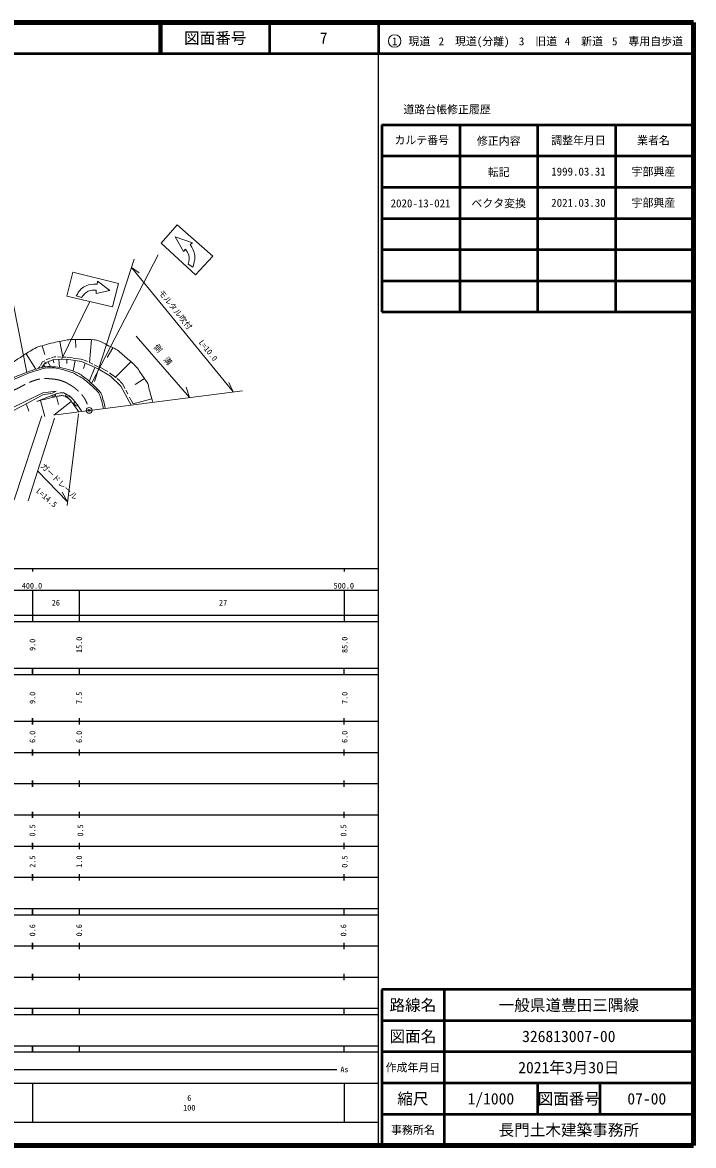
# Model space of a CAD drawing. Units: millimetres, scale not verified. Extents: x 40000 to 680000, y 20000 to 380000.
# Drawn here: x 464788 to 680000, y 20000 to 380000 of the extents above; entities that cross this region are included whole.
import ezdxf
from ezdxf.enums import TextEntityAlignment as Align

# ---------------------------------------------------------------- set-up
doc = ezdxf.new("R2010")
doc.units = ezdxf.units.MM
doc.header["$LTSCALE"] = 1000
doc.header["$PDMODE"] = 32
doc.header["$PDSIZE"] = 500
doc.linetypes.add('CHAIN', pattern=[18.5, 12, -1.5, 3.5, -1.5])
for name, color, linetype, lineweight in [('M-BMK', 2, 'CHAIN', 13), ('M-TTL', 2, 'Continuous', 140), ('M-TTL-BAND', 7, 'Continuous', 25), ('M-TTL-FRAM', 2, 'Continuous', 50), ('M-TTL-LINE', 7, 'Continuous', 50), ('M-TTL-TXT', 7, 'Continuous', 13), ('M-WORK', 1, 'Continuous', 13)]:
    doc.layers.add(name, color=color, linetype=linetype, lineweight=lineweight)
doc.layers.add('M-OTRS', color=6, linetype='Continuous')
doc.styles.add('ＭＳ ゴシック', font='')
doc.styles.get('ＭＳ ゴシック').set_extended_font_data('MS Gothic')

msp = doc.modelspace()

# ---------------------------------------------------------------- linework, layer by layer
at = {"layer": 'M-BMK'}
msp.add_open_spline([(407218, 272564), (408198, 272004), (408547, 271835), (409453, 271493), (410694, 271024), (411454, 270935), (412768, 270752), (414113, 270565), (414894, 270773), (416242, 270609), (417564, 270449), (418333, 270410), (419591, 269974), (420498, 269660), (420933, 269305), (421749, 268800), (422761, 268174), (423315, 267790), (424209, 267006), (424952, 266356), (425310, 265923), (425923, 265150), (426562, 264344), (426819, 263819), (427383, 262959), (427967, 262071), (428264, 261554), (428859, 260674), (429391, 259889), (429616, 259389), (430256, 258690), (431056, 257815), (431546, 257342), (432526, 256674), (433322, 256132), (433777, 255818), (434668, 255452), (436339, 254766), (437303, 254337), (439096, 254119), (440512, 253947), (441338, 253817), (442747, 254040), (444737, 254354), (445854, 254638), (447730, 255373), (448606, 255716), (449068, 255975), (449920, 256373), (452606, 257628), (454100, 258352), (456777, 259626), (459438, 260894), (460946, 261567), (463585, 262880), (464658, 263414), (465218, 263793), (466299, 264308), (466836, 264564), (467137, 264709), (467696, 264911), (468803, 265312), (469431, 265583), (470600, 265721), (472053, 265892), (472891, 265878), (474346, 265721), (475650, 265580), (476395, 265462), (477631, 265023), (478520, 264707), (478986, 264441), (479806, 263975), (480475, 263594), (480838, 263356), (481456, 262896), (482164, 262368), (482525, 262023), (483154, 261404), (483653, 260914), (483898, 260602), (484313, 260039), (485206, 258830), (485351, 258187), (485964, 256563)], degree=3, knots=[0, 0, 0, 0, 1, 1, 1, 2, 2, 2, 3, 3, 3, 4, 4, 4, 5, 5, 5, 6, 6, 6, 7, 7, 7, 8, 8, 8, 9, 9, 9, 10, 10, 10, 11, 11, 11, 12, 12, 12, 13, 13, 13, 14, 14, 14, 15, 15, 15, 16, 16, 16, 17, 17, 17, 18, 18, 18, 19, 19, 19, 20, 20, 20, 21, 21, 21, 22, 22, 22, 23, 23, 23, 24, 24, 24, 25, 25, 25, 26, 26, 26, 27, 27, 27, 28, 28, 28, 28], dxfattribs=at)
at = {"layer": 'M-OTRS'}
msp.add_point((486180, 255651), dxfattribs=at)
at = {"layer": 'M-TTL'}
for p, q in [((680000, 380000), (40000, 380000)), ((680000, 20000), (680000, 380000)), ((40000, 20000), (680000, 20000))]:
    msp.add_line(p, q, dxfattribs=at)
at = {"layer": 'M-TTL-BAND'}
for p, q in [((579000, 20000), (579000, 370000)), ((40000, 205000), (579000, 205000)), ((468000, 205000), (468000, 204000)), ((568000, 205000), (568000, 204000)), ((68000, 198000), (579000, 198000)), ((468000, 198000), (468000, 188000)), ((468000, 198000), (468000, 188000)), ((483000, 198000), (483000, 188000)), ((568000, 198000), (568000, 188000)), ((40000, 190000), (579000, 190000)), ((40000, 188000), (579000, 188000)), ((40000, 173000), (579000, 173000)), ((468000, 173000), (468000, 171000)), ((468000, 171000), (468000, 173000)), ((483000, 173000), (483000, 171000)), ((568000, 171000), (568000, 173000)), ((40000, 171000), (579000, 171000)), ((40000, 156000), (579000, 156000)), ((468000, 157000), (468000, 155000)), ((468000, 155000), (468000, 157000)), ((483000, 157000), (483000, 155000)), ((568000, 155000), (568000, 157000)), ((46000, 146000), (579000, 146000)), ((468000, 147000), (468000, 145000)), ((468000, 145000), (468000, 147000)), ((483000, 147000), (483000, 145000)), ((568000, 145000), (568000, 147000)), ((468000, 137000), (468000, 135000)), ((468000, 135000), (468000, 137000)), ((483000, 137000), (483000, 135000)), ((568000, 135000), (568000, 137000)), ((52000, 136000), (579000, 136000)), ((46000, 126000), (579000, 126000)), ((468000, 127000), (468000, 125000)), ((468000, 125000), (468000, 127000)), ((483000, 127000), (483000, 125000)), ((568000, 125000), (568000, 127000)), ((52000, 116000), (579000, 116000)), ((468000, 117000), (468000, 115000)), ((468000, 115000), (468000, 117000)), ((483000, 117000), (483000, 115000)), ((568000, 115000), (568000, 117000)), ((46000, 106000), (579000, 106000)), ((468000, 107000), (468000, 105000)), ((468000, 105000), (468000, 107000)), ((483000, 107000), (483000, 105000)), ((568000, 105000), (568000, 107000)), ((40000, 96000), (579000, 96000)), ((40000, 94000), (579000, 94000)), ((468000, 96000), (468000, 94000)), ((468000, 94000), (468000, 96000)), ((483000, 96000), (483000, 94000)), ((568000, 94000), (568000, 96000)), ((49000, 84000), (579000, 84000)), ((468000, 85000), (468000, 83000)), ((468000, 83000), (468000, 85000)), ((483000, 85000), (483000, 83000)), ((568000, 83000), (568000, 85000)), ((40000, 74000), (579000, 74000)), ((468000, 75000), (468000, 73000)), ((468000, 73000), (468000, 75000)), ((483000, 75000), (483000, 73000)), ((568000, 73000), (568000, 75000)), ((40000, 64000), (579000, 64000)), ((40000, 62000), (579000, 62000)), ((468000, 64000), (468000, 62000)), ((468000, 62000), (468000, 64000)), ((483000, 64000), (483000, 62000)), ((568000, 62000), (568000, 64000)), ((40000, 52000), (579000, 52000)), ((468000, 52000), (468000, 50000)), ((468000, 50000), (468000, 52000)), ((483000, 52000), (483000, 50000)), ((568000, 50000), (568000, 52000)), ((40000, 50000), (579000, 50000)), ((156393, 44406), (565561, 44406)), ((40000, 40000), (579000, 40000)), ((468000, 40000), (468000, 27500)), ((568000, 40000), (568000, 27500)), ((68000, 27500), (579000, 27500))]:
    msp.add_line(p, q, dxfattribs=at)
at = {"layer": 'M-TTL-FRAM'}
for p, q in [((580000, 347197), (580000, 287197)), ((580000, 347197), (680000, 347197)), ((580000, 287197), (680000, 287197)), ((680000, 70000), (580000, 70000)), ((580000, 70000), (580000, 20000))]:
    msp.add_line(p, q, dxfattribs=at)
at = {"layer": 'M-TTL-LINE'}
for p, q in [((508747, 380000), (508747, 370000)), ((509247, 380000), (509247, 370000)), ((543997, 380000), (543997, 370000)), ((579000, 380000), (579000, 370000)), ((40000, 370000), (680000, 370000)), ((605000, 347197), (605000, 287197)), ((630000, 347197), (630000, 287197)), ((655000, 347197), (655000, 287197)), ((580000, 337197), (680000, 337197)), ((580000, 327197), (680000, 327197)), ((580000, 317197), (680000, 317197)), ((580000, 307197), (680000, 307197)), ((580000, 297197), (680000, 297197)), ((600000, 70000), (600000, 20000)), ((680000, 60000), (580000, 60000)), ((680000, 50000), (580000, 50000)), ((680000, 40000), (580000, 40000)), ((630000, 40000), (630000, 30000)), ((650000, 40000), (650000, 30000)), ((680000, 30000), (580000, 30000))]:
    msp.add_line(p, q, dxfattribs=at)
at = {"layer": 'M-TTL-TXT'}
msp.add_circle((584147, 374034), 2000, dxfattribs=at)
at = {"layer": 'M-WORK'}
for p, q in [((457548, 311180), (466166, 267822)), ((519289, 309411), (518623, 308797)), ((508345, 305539), (486930, 264284)), ((500613, 304101), (487915, 264883)), ((519416, 301603), (517924, 302555)), ((499765, 301481), (532410, 261602)), ((499765, 301481), (502234, 299698)), ((482056, 292405), (483770, 291886)), ((477292, 271991), (486387, 290562)), ((476745, 277741), (477716, 272705)), ((481819, 278357), (481900, 275794)), ((486947, 278295), (486253, 271010)), ((518305, 259738), (501223, 279446)), ((465926, 273789), (469045, 268879)), ((471092, 276385), (471919, 273596)), ((493738, 275743), (491920, 272554)), ((471557, 270175), (472125, 269596)), ((472098, 270895), (472367, 270534)), ((472397, 271932), (473551, 272334)), ((472938, 271211), (473778, 269686)), ((474637, 271827), (474842, 270947)), ((476027, 272778), (477180, 272725)), ((476428, 271964), (476666, 269405)), ((477719, 272694), (478801, 272685)), ((479065, 272017), (478972, 270700)), ((479097, 272652), (480814, 272460)), ((481673, 271605), (481029, 268280)), ((481091, 272408), (482634, 272192)), ((482911, 272131), (484115, 271938)), ((484345, 271900), (485681, 271326)), ((484934, 270747), (484406, 269131)), ((486146, 271063), (487383, 270452)), ((487802, 270259), (489062, 269638)), ((499494, 271248), (494615, 266255)), ((469893, 269163), (470352, 269756)), ((488043, 269371), (486217, 264951)), ((489828, 269403), (490792, 268909)), ((490938, 268792), (492137, 268086)), ((492706, 267682), (493666, 266977)), ((493779, 266928), (494823, 266088)), ((495147, 265849), (496009, 265083)), ((496122, 264914), (496835, 264194)), ((496983, 264067), (497667, 262692)), ((503879, 265864), (500984, 263907)), ((518305, 259738), (517256, 263090)), ((532379, 261561), (531013, 264574)), ((469364, 258520), (474442, 260520)), ((535375, 261950), (475499, 254192)), ((475747, 260104), (476326, 257492)), ((497970, 262149), (498605, 260978)), ((499072, 259879), (499552, 259033)), ((506252, 259376), (500247, 257785)), ((466043, 257570), (466855, 255375)), ((470550, 258828), (471915, 253654)), ((480446, 258542), (474823, 254088)), ((470959, 253878), (462112, 226998)), ((466644, 226688), (475015, 253170)), ((482729, 254527), (479104, 225209)), ((479244, 226339), (469663, 236239)), ((479244, 226339), (477569, 229486))]:
    msp.add_line(p, q, dxfattribs=at)
for points in [[(509220, 309231), (514378, 315119), (525884, 305117), (520234, 299149)], [(479068, 292243), (480957, 299950), (495550, 296320), (493680, 288886)]]:
    msp.add_lwpolyline(points, close=True, dxfattribs=at)
for points in [[(519289, 309411), (513756, 311316), (516443, 306544), (517046, 307327)], [(488697, 296088), (488819, 297095), (492806, 294130), (488436, 293124), (488468, 294161)], [(470599, 270059), (471255, 271170), (471921, 271509)], [(470956, 269376), (472110, 270910), (474882, 271915), (478902, 272042), (483727, 271280), (489060, 268921), (493028, 266572), (496361, 263461), (499643, 257320)], [(473910, 272397), (474958, 272863), (475540, 272852)], [(430650, 253139), (432385, 251026), (436765, 249328), (442415, 249518), (449573, 251700), (456572, 254105), (465642, 258509), (471356, 261294), (475617, 261842), (474308, 261199), (471332, 260675), (465000, 257271), (460667, 254986), (455144, 252343), (443804, 249941)], [(499679, 258814), (499721, 258694), (500292, 257707)]]:
    msp.add_lwpolyline(points, dxfattribs=at)
msp.add_circle((486180, 255651), 938, dxfattribs=at)
for centre, radius, start, end in [((474657, 261034), 876, 228.61846, 355.04232), ((479448, 260698), 767, 161.77914, 316.56594), ((482222, 257966), 864, 139.86862, 295.21294)]:
    msp.add_arc(centre, radius, start, end, dxfattribs=at)
for points, knots in [([(491349, 256245), (491042, 257673), (490967, 258087), (490612, 259237), (490360, 260052), (490346, 260575), (489898, 261301), (489575, 261823), (489249, 262006), (488819, 262443), (488095, 263177), (487687, 263585), (486930, 264284), (485977, 265165), (485470, 265700), (484406, 266443), (483212, 267277), (482488, 267691), (481137, 268236), (479872, 268747), (479106, 268884), (477772, 269173), (476486, 269451), (475754, 269610), (474439, 269665), (473279, 269713), (472613, 269701), (471471, 269490), (470214, 269258), (469525, 269039), (468313, 268633), (467647, 268410), (467287, 268249), (466631, 267998), (465296, 267488), (464533, 267240), (463218, 266681), (461820, 266087), (461115, 265587), (459743, 264935), (457511, 263876), (456198, 263421), (453950, 262396), (452766, 261856), (452118, 261521), (450934, 260983), (449591, 260373), (448812, 260093), (447458, 259507), (446868, 259251), (446564, 259036), (445951, 258840), (445511, 258700), (445250, 258666), (444792, 258603), (443764, 258461), (443179, 258399), (442142, 258428), (440909, 258463), (440199, 258446), (438999, 258730), (437893, 258991), (437294, 259254), (436285, 259777), (435441, 260215), (435021, 260568), (434301, 261190), (433029, 262290), (432527, 263124), (431445, 264411), (430712, 265283), (430346, 265807), (429635, 266697), (429123, 267338), (428899, 267753), (428318, 268332), (427281, 269365), (426642, 269887), (425485, 270784), (424722, 271375), (424332, 271773), (423485, 272236), (422233, 272921), (421502, 273270), (420152, 273736), (419284, 274036), (418782, 274168), (417880, 274347), (416937, 274534), (416405, 274636), (415447, 274717), (414668, 274783), (414214, 274614), (413447, 274759), (412653, 274910), (412234, 275121), (411500, 275458), (410488, 275921), (409930, 276226), (409035, 276886), (408322, 277412), (407994, 277800), (407395, 278452), (406838, 279058), (406519, 279398), (406061, 280082), (405596, 280776), (405355, 281188), (405046, 281965), (404714, 282797), (404547, 283278), (404369, 284155), (404000, 285971), (404017, 287025), (403776, 288862), (403411, 291642), (403193, 293197), (402792, 295972), (402459, 298278), (402404, 299595), (401901, 301871), (401601, 303230), (401235, 303938), (400774, 305251), (400518, 305980), (400439, 306418), (400092, 307108), (399373, 308538), (398924, 309322), (398028, 310647), (397478, 311462), (397148, 311906), (396521, 312663), (395930, 313376), (395578, 313760), (394918, 314409), (393866, 315443), (393287, 316046), (392109, 316932), (391103, 317689), (390704, 317937), (389410, 318694)], [0, 0, 0, 0, 1, 1, 1, 2, 2, 2, 3, 3, 3, 4, 4, 4, 5, 5, 5, 6, 6, 6, 7, 7, 7, 8, 8, 8, 9, 9, 9, 10, 10, 10, 11, 11, 11, 12, 12, 12, 13, 13, 13, 14, 14, 14, 15, 15, 15, 16, 16, 16, 17, 17, 17, 18, 18, 18, 19, 19, 19, 20, 20, 20, 21, 21, 21, 22, 22, 22, 23, 23, 23, 24, 24, 24, 25, 25, 25, 26, 26, 26, 27, 27, 27, 28, 28, 28, 29, 29, 29, 30, 30, 30, 31, 31, 31, 32, 32, 32, 33, 33, 33, 34, 34, 34, 35, 35, 35, 36, 36, 36, 37, 37, 37, 38, 38, 38, 39, 39, 39, 40, 40, 40, 41, 41, 41, 42, 42, 42, 43, 43, 43, 44, 44, 44, 45, 45, 45, 46, 46, 46, 47, 47, 47, 47]), ([(389626, 318328), (390858, 318779), (391338, 319025), (392493, 319058), (393172, 319077), (393561, 319059), (394228, 318931), (395597, 318669), (396353, 318356), (397561, 317661), (398566, 317083), (398987, 316546), (399847, 315767), (400359, 315303), (400609, 315004), (401113, 314529), (401599, 314072), (401996, 313930), (402383, 313387), (402847, 312734), (402964, 312279), (403287, 311546), (403897, 310166), (404134, 309350), (404716, 307959), (405278, 306614), (405717, 305909), (406192, 304531), (406769, 302856), (406885, 301855), (407366, 300150), (407915, 298206), (408353, 297154), (408858, 295198), (409516, 292649), (409675, 291172), (410223, 288596), (410549, 287064), (410586, 286164), (411085, 284679), (411366, 283844), (411692, 283437), (412212, 282726), (412503, 282330), (412710, 282142), (413053, 281790), (413819, 281006), (414081, 280327), (415053, 279822), (415436, 279623), (415675, 279561), (416085, 279425), (417686, 278895), (418610, 278684), (420211, 278156), (421036, 277883), (421502, 277739), (422306, 277410), (422653, 277268), (422877, 277235), (423179, 277013), (423554, 276737), (423669, 276477), (423973, 276124), (424673, 275310), (425160, 274921), (425734, 274013), (426316, 273095), (426475, 272488), (426941, 271506), (427222, 270912), (427283, 270524), (427655, 269982), (427819, 269743), (427940, 269625), (428173, 269453), (428511, 269204), (428747, 269137), (429126, 268956), (429882, 268593), (430268, 268247), (431094, 268099), (431738, 267982), (432113, 268022), (432765, 267961), (434844, 267766), (435990, 267452), (438075, 267354), (438967, 267312), (439470, 267312), (440362, 267347), (441171, 267380), (441619, 267480), (442425, 267548), (443396, 267631), (443944, 267630), (444912, 267739), (447752, 268057), (449327, 268369), (452149, 268818), (454662, 269218), (456065, 269469), (458572, 269908), (459254, 270027), (459670, 269977), (460317, 270225), (460871, 270438), (461098, 270721), (461598, 271040), (462945, 271899), (463701, 272379), (465047, 273241), (465911, 273794), (466376, 274134), (467258, 274659), (468046, 275127), (468466, 275434), (469301, 275812), (469926, 276095), (470315, 276156), (470972, 276352), (472147, 276702), (472807, 276897), (473998, 277187), (475989, 277672), (477122, 277875), (479141, 278224), (479526, 278291), (479746, 278301), (480135, 278330), (481693, 278447), (482572, 278406), (484135, 278394), (485553, 278382), (486357, 278447), (487764, 278267), (488329, 278194), (488650, 278144), (489192, 277970), (489638, 277827), (489871, 277698), (490293, 277494), (491116, 277098), (491540, 276805), (492356, 276394), (493327, 275905), (493947, 275777), (494874, 275209), (495538, 274802), (495823, 274451), (496419, 273950), (497100, 273376), (497474, 273046), (498144, 272458), (499382, 271370), (500162, 270846), (501287, 269641), (501889, 268997), (502087, 268524), (502589, 267800), (503174, 266954), (503474, 266462), (504049, 265609), (504406, 265081), (504695, 264837), (504969, 264260), (505189, 263799), (505161, 263486), (505287, 262991), (505761, 261119), (505937, 260527), (506574, 258218)], [0, 0, 0, 0, 1, 1, 1, 2, 2, 2, 3, 3, 3, 4, 4, 4, 5, 5, 5, 6, 6, 6, 7, 7, 7, 8, 8, 8, 9, 9, 9, 10, 10, 10, 11, 11, 11, 12, 12, 12, 13, 13, 13, 14, 14, 14, 15, 15, 15, 16, 16, 16, 17, 17, 17, 18, 18, 18, 19, 19, 19, 20, 20, 20, 21, 21, 21, 22, 22, 22, 23, 23, 23, 24, 24, 24, 25, 25, 25, 26, 26, 26, 27, 27, 27, 28, 28, 28, 29, 29, 29, 30, 30, 30, 31, 31, 31, 32, 32, 32, 33, 33, 33, 34, 34, 34, 35, 35, 35, 36, 36, 36, 37, 37, 37, 38, 38, 38, 39, 39, 39, 40, 40, 40, 41, 41, 41, 42, 42, 42, 43, 43, 43, 44, 44, 44, 45, 45, 45, 46, 46, 46, 47, 47, 47, 48, 48, 48, 49, 49, 49, 50, 50, 50, 51, 51, 51, 52, 52, 52, 53, 53, 53, 54, 54, 54, 55, 55, 55, 56, 56, 56, 57, 57, 57, 57]), ([(517046, 307327), (517638, 306617), (517910, 306221), (518147, 305380), (518446, 304314), (518224, 303687), (517924, 302555)], [0, 0, 0, 0, 1, 1, 1, 2, 2, 2, 2]), ([(518623, 308797), (519378, 307609), (519700, 307001), (519940, 305713), (520236, 304122), (519913, 303270), (519416, 301603)], [0, 0, 0, 0, 1, 1, 1, 2, 2, 2, 2]), ([(488697, 296088), (487172, 296136), (486323, 296117), (485008, 295484), (483506, 294761), (482995, 293870), (482056, 292405)], [0, 0, 0, 0, 1, 1, 1, 2, 2, 2, 2]), ([(488468, 294161), (487384, 294234), (486779, 294258), (485833, 293833), (484822, 293380), (484448, 292829), (483770, 291886)], [0, 0, 0, 0, 1, 1, 1, 2, 2, 2, 2]), ([(426300, 269398), (426760, 269037), (426890, 268914), (427248, 268582), (427973, 267908), (428316, 267462), (428920, 266677), (429534, 265878), (429774, 265352), (430412, 264571), (431212, 263593), (431718, 263094), (432591, 262180), (433141, 261606), (433436, 261269), (434030, 260741), (434562, 260270), (434876, 260016), (435480, 259641), (436097, 259257), (436466, 259066), (437152, 258826), (438071, 258504), (438609, 258361), (439575, 258234), (440261, 258143), (440650, 258096), (441342, 258107), (443026, 258132), (443998, 258021), (445648, 258361), (446248, 258484), (446584, 258567), (447161, 258773), (448377, 259209), (449008, 259580), (450187, 260106), (452595, 261181), (453938, 261799), (456334, 262900), (458620, 263949), (459885, 264569), (462175, 265608), (463430, 266178), (464126, 266515), (465402, 267037), (466970, 267678), (467880, 267960), (469497, 268465), (470484, 268774), (471026, 269008), (472047, 269174), (472843, 269304), (473303, 269308), (474110, 269290), (475299, 269264), (475959, 269097), (477126, 268867), (477884, 268718), (478291, 268555), (479030, 268328), (479992, 268032), (480546, 267895), (481464, 267481), (482038, 267222), (482309, 266980), (482850, 266656), (483459, 266291), (483819, 266116), (484405, 265714), (484902, 265374), (485140, 265128), (485601, 264741), (486395, 264074), (486847, 263707), (487600, 262995), (488233, 262397), (488658, 262112), (489149, 261393), (489528, 260838), (489602, 260446), (489837, 259817), (490176, 258909), (490279, 258370), (490493, 257426), (490604, 256936), (490642, 256772), (490755, 256168)], [0, 0, 0, 0, 1, 1, 1, 2, 2, 2, 3, 3, 3, 4, 4, 4, 5, 5, 5, 6, 6, 6, 7, 7, 7, 8, 8, 8, 9, 9, 9, 10, 10, 10, 11, 11, 11, 12, 12, 12, 13, 13, 13, 14, 14, 14, 15, 15, 15, 16, 16, 16, 17, 17, 17, 18, 18, 18, 19, 19, 19, 20, 20, 20, 21, 21, 21, 22, 22, 22, 23, 23, 23, 24, 24, 24, 25, 25, 25, 26, 26, 26, 27, 27, 27, 28, 28, 28, 29, 29, 29, 29]), ([(469364, 258520), (470938, 258941), (471346, 259051), (472622, 259367), (473826, 259664), (474502, 259824), (475712, 260097), (476190, 260205), (476450, 260336), (476939, 260361), (477394, 260385), (477663, 260404), (478103, 260287), (478609, 260153), (478835, 259921), (479278, 259642), (479610, 259432), (479818, 259331), (480092, 259049), (480360, 258775), (480434, 258559), (480653, 258245), (480926, 257853), (481075, 257630), (481352, 257240), (481896, 256471), (482086, 256231), (482790, 255304)], [0, 0, 0, 0, 1, 1, 1, 2, 2, 2, 3, 3, 3, 4, 4, 4, 5, 5, 5, 6, 6, 6, 7, 7, 7, 8, 8, 8, 9, 9, 9, 9]), ([(483699, 255491), (482906, 256731), (482681, 257107), (481922, 258063), (481323, 258816), (481018, 259276), (480303, 259919), (479859, 260318), (479561, 260489), (479035, 260769), (478515, 261047), (478209, 261233), (477624, 261306), (477012, 261381), (476659, 261241), (476058, 261101), (475405, 260948), (475161, 260835), (474442, 260520)], [0, 0, 0, 0, 1, 1, 1, 2, 2, 2, 3, 3, 3, 4, 4, 4, 5, 5, 5, 6, 6, 6, 6])]:
    msp.add_open_spline(points, degree=3, knots=knots, dxfattribs=at)

# ---------------------------------------------------------------- texts
at = {"layer": 'M-TTL-BAND', "style": 'ＭＳ ゴシック'}
for s, p in [('400.0', (467844, 199445)), ('500.0', (567844, 199445)), ('26', (475511, 194000)), ('27', (529138, 194000)), ('As', (568061, 44406)), ('6', (518288, 35238)), ('100', (518288, 32131))]:
    msp.add_text(s, height=1833, dxfattribs=at).set_placement(p, align=Align.MIDDLE_CENTER)
for s, p in [('9.0', (467975, 180500)), ('15.0', (482975, 180500)), ('85.0', (568103, 180500)), ('9.0', (467975, 163500)), ('7.5', (482975, 163500)), ('7.0', (568103, 163500)), ('6.0', (467975, 151000)), ('6.0', (482975, 151000)), ('6.0', (568103, 151000)), ('0.5', (467975, 121000)), ('0.5', (483350, 121000)), ('0.5', (567728, 121000)), ('2.5', (467975, 111000)), ('1.0', (482975, 111000)), ('0.5', (568103, 111000)), ('0.6', (467975, 89000)), ('0.6', (482975, 89000)), ('0.6', (567728, 89000))]:
    msp.add_text(s, height=1833, rotation=90, dxfattribs=at).set_placement(p, align=Align.MIDDLE_CENTER)
at = {"layer": 'M-TTL-TXT', "style": 'ＭＳ ゴシック'}
for s, height, p in [('図面番号', 3666, (526622, 375000)), ('7', 3666, (561372, 375000)), ('1\u3000現道', 2566, (589448, 373958)), ('2\u3000現道(分離)', 2566, (609619, 373958)), ('3\u3000旧道', 2566, (630121, 373958)), ('4\u3000新道', 2566, (644824, 373958)), ('5\u3000専用自歩道', 2566, (665228, 373958)), ('道路台帳修正履歴', 2566, (600968, 352113)), ('カルテ番号', 2566, (592839, 342277)), ('修正内容', 2566, (617509, 342023)), ('調整年月日', 2566, (643089, 342197)), ('業者名', 2566, (667134, 342197)), ('転記', 2566, (617509, 332023)), ('1999.03.31', 2566, (643089, 332197)), ('宇部興産', 2566, (667134, 332197)), ('2020-13-021', 2566, (592455, 322023)), ('ベクタ変換', 2566, (617509, 322023)), ('2021.03.30', 2566, (643089, 322197)), ('宇部興産', 2566, (667134, 322197)), ('路線名', 3666, (590000, 65000)), ('一般県道豊田三隅線', 3666, (640000, 65000)), ('図面名', 3666, (590000, 55000)), ('326813007-00', 3666, (640000, 55000)), ('2021年3月30日', 3666, (640000, 45000)), ('作成年月日', 2566, (590000, 45000)), ('縮尺', 3666, (590000, 35000)), ('1/1000', 3666, (615000, 35000)), ('図面番号', 3666, (640000, 35000)), ('07-00', 3666, (665000, 35000)), ('事務所名', 2566, (590000, 25000)), ('長門土木建築事務所', 3666, (640000, 25000))]:
    msp.add_text(s, height=height, dxfattribs=at).set_placement(p, align=Align.MIDDLE_CENTER)
at = {"layer": 'M-WORK', "style": 'ＭＳ ゴシック'}
for s, rotation, p in [('モルタル吹付\u3000\u3000L=10.0', 308.956, (507859, 292979)), ('側\u3000溝', 307.796, (506335, 275666)), ('ガードレール', 315.538, (470056, 237203)), ('L=14.5', 318.915, (468641, 229140))]:
    msp.add_text(s, height=1833, rotation=rotation, dxfattribs=at).set_placement(p, align=Align.BOTTOM_LEFT)

doc.saveas('drawing.dxf')
